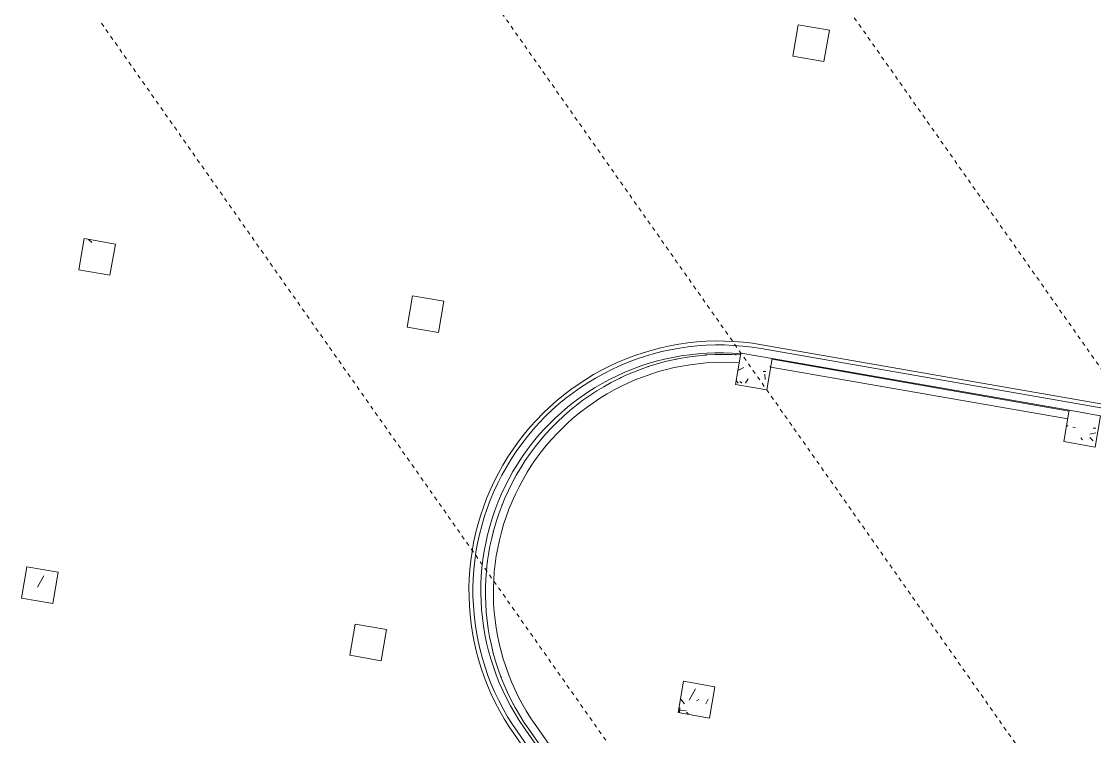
# Model space of a CAD drawing. Extents: x 274235 to 276654, y 142848 to 144425.
# Drawn here: x 275861.88 to 275888.92, y 143130.3 to 143148.33 of the extents above; entities that cross this region are included whole.
import ezdxf

# ---------------------------------------------------------------- set-up
doc = ezdxf.new("R2010")
doc.units = 0
doc.header["$LTSCALE"] = 1.5
doc.linetypes.add('ACM-G-CENTER', pattern=[50.800000000000004, 31.75, -6.350000000000001, 6.350000000000001, -6.350000000000001])
doc.linetypes.add('ACM-G-HIDDEN2', pattern=[4.762500000000001, 3.175000000000001, -1.5875])
doc.layers.get('0').update_dxf_attribs({"linetype": 'CONTINUOUS', "lineweight": 0})
for name, color, linetype, lineweight in [('_ACM-A-DETL', 7, 'CONTINUOUS', 5), ('_ACM-A-GRID', 3, 'CONTINUOUS', 5), ('_ACM-A-WALL-FULL', 6, 'CONTINUOUS', 13), ('_ACM-S-STRU-CLOS', 5, 'CONTINUOUS', 5)]:
    doc.layers.add(name, color=color, linetype=linetype, lineweight=lineweight)

# ---------------------------------------------------------------- blocks, each defined once
blk = doc.blocks.new('M_Concrete-Rectangular-Column - 800 x 800mm-V769-B1_Working')
at = {"layer": '_ACM-S-STRU-CLOS'}
h = blk.add_hatch(dxfattribs=at)
h.set_pattern_fill('FP_481', color=256, style=0, pattern_type=2)
h.set_pattern_definition([(49.99999999999999, (-613804.125, -671604.566), (3643.681986006824, -318.7812880006761), [381, -4191]), (355, (-613804.125, -671604.566), (-704.8562580461121, 3821.135846227694), [304.8, -3352.8]), (100.451, (-613500.485, -671631.1309999999), (2938.852362929117, 3502.332152374178), [323.8, -3561.801]), (46.184, (-613804.125, -670588.566), (5421.581227536012, -840.8562200555507), [571.5, -6286.5]), (96.636, (-613352.326, -670658.636), (4748.051319755933, 4948.551449789822), [485.7, -5342.701999999999]), (351.184, (-613804.125, -670588.566), (4748.100788072627, 4948.506072045693), [457.2, -5029.2]), (21, (-613296.125, -670842.566), (3032.287836333134, -2045.304476687058), [381, -4191]), (326, (-613296.125, -670842.566), (1236.042244531653, 3683.761809559103), [304.8, -3352.8]), (71.45100000000001, (-613043.434, -671013.0079999999), (4268.342513760047, 1638.424823382678), [323.8, -3561.801]), (37.50000000000001, (-613804.125, -671604.566), (61.77206501183639, 1691.100777463062), [167.64, -3144.52, 167.64, -6601.46]), (37.50000000000001, (-613804.125, -671604.566), (61.77206501183639, 1691.100777463062), [-3479.8, -3235.96, 167.64, -3197.86]), (7.499999999999999, (-613804.125, -671604.566), (1336.393250206115, 2003.61149636239), [167.64, -1772.92, 167.64, -4351.02]), (7.499999999999999, (-613804.125, -671604.566), (1336.393250206115, 2003.61149636239), [-2108.2, -3068.32, 167.64, -1115.06]), (327.5, (-614936.965, -671604.566), (2711.817807077548, -114.578640950727), [167.64, -1102.36, -9220.2]), (327.5, (-614936.965, -671604.566), (2711.817807077548, -114.578640950727), [-1270, 167.64, -3794.76, -5257.8]), (327.5, (-614936.965, -671604.566), (2711.817807077548, -114.578640950727), [-5232.4, 167.64, -5090.16]), (317.5, (-615444.965, -671604.566), (2962.585592803855, 508.5334453662156), [167.64, -1483.36, 167.64, -6197.6]), (317.5, (-615444.965, -671604.566), (2962.585592803855, 508.5334453662156), [-1818.64, -2463.8, 167.64, -3566.16])])
h.paths.add_polyline_path([(-399.9999999993026, -399.9999999993893), (400.0000000006887, -399.9999999993893), (400.0000000006887, 400.0000000006021), (-399.9999999993026, 400.0000000006021)])
at = {"layer": '_ACM-A-DETL', "color": 250}
for p, q in [((400.0000000000002, 400.0000000000002), (-399.9999999999999, 400.0000000000002)), ((-399.9999999999999, 400.0000000000002), (-399.9999999999999, -399.9999999999999)), ((400.0000000000002, -399.9999999999999), (400.0000000000002, 400.0000000000002)), ((-399.9999999999999, -399.9999999999999), (400.0000000000002, -399.9999999999999))]:
    blk.add_line(p, q, dxfattribs=at)
blk = doc.blocks.new('M_Concrete-Rectangular-Column - 800 x 800mm-V770-B1_Working')
at = {"layer": '_ACM-S-STRU-CLOS'}
h = blk.add_hatch(dxfattribs=at)
h.set_pattern_fill('FP_482', color=256, style=0, pattern_type=2)
h.set_pattern_definition([(49.99999999999999, (-622204.125, -671604.566), (3643.681986006824, -318.7812880006761), [381, -4191]), (355, (-622204.125, -671604.566), (-704.8562580461121, 3821.135846227694), [304.8, -3352.8]), (100.451, (-621900.485, -671631.1309999999), (2938.852362929117, 3502.332152374178), [323.8, -3561.801]), (46.184, (-622204.125, -670588.566), (5421.581227536012, -840.8562200555507), [571.5, -6286.5]), (96.636, (-621752.326, -670658.636), (4748.051319755933, 4948.551449789822), [485.7, -5342.701999999999]), (351.184, (-622204.125, -670588.566), (4748.100788072627, 4948.506072045693), [457.2, -5029.2]), (21, (-621696.125, -670842.566), (3032.287836333134, -2045.304476687058), [381, -4191]), (326, (-621696.125, -670842.566), (1236.042244531653, 3683.761809559103), [304.8, -3352.8]), (71.45100000000001, (-621443.434, -671013.0079999999), (4268.342513760047, 1638.424823382678), [323.8, -3561.801]), (37.50000000000001, (-622204.125, -671604.566), (61.77206501183639, 1691.100777463062), [167.64, -3144.52, 167.64, -6601.46]), (37.50000000000001, (-622204.125, -671604.566), (61.77206501183639, 1691.100777463062), [-3479.8, -3235.96, 167.64, -3197.86]), (7.499999999999999, (-622204.125, -671604.566), (1336.393250206115, 2003.61149636239), [167.64, -1772.92, 167.64, -4351.02]), (7.499999999999999, (-622204.125, -671604.566), (1336.393250206115, 2003.61149636239), [-2108.2, -3068.32, 167.64, -1115.06]), (327.5, (-623336.965, -671604.566), (2711.817807077548, -114.578640950727), [167.64, -1102.36, -9220.2]), (327.5, (-623336.965, -671604.566), (2711.817807077548, -114.578640950727), [-1270, 167.64, -3794.76, -5257.8]), (327.5, (-623336.965, -671604.566), (2711.817807077548, -114.578640950727), [-5232.4, 167.64, -5090.16]), (317.5, (-623844.965, -671604.566), (2962.585592803855, 508.5334453662156), [167.64, -1483.36, 167.64, -6197.6]), (317.5, (-623844.965, -671604.566), (2962.585592803855, 508.5334453662156), [-1818.64, -2463.8, 167.64, -3566.16])])
h.paths.add_polyline_path([(400.0000000006194, -399.9999999993893), (400.0000000006194, 400.0000000006021), (-399.9999999993719, 400.0000000006021), (-399.9999999993719, -399.9999999993893)])
at = {"layer": '_ACM-A-DETL', "color": 250}
for p, q in [((400.0000000000002, 400.0000000000002), (-399.9999999999999, 400.0000000000002)), ((-399.9999999999999, 400.0000000000002), (-399.9999999999999, -399.9999999999999)), ((400.0000000000002, -399.9999999999999), (400.0000000000002, 400.0000000000002)), ((-399.9999999999999, -399.9999999999999), (400.0000000000002, -399.9999999999999))]:
    blk.add_line(p, q, dxfattribs=at)
blk = doc.blocks.new('M_Concrete-Rectangular-Column - 800 x 800mm-V774-B1_Working')
at = {"layer": '_ACM-S-STRU-CLOS'}
h = blk.add_hatch(dxfattribs=at)
h.set_pattern_fill('FP_485', color=256, style=0, pattern_type=2)
h.set_pattern_definition([(49.99999999999999, (-613804.125, -663204.566), (3643.681986006824, -318.7812880006761), [381, -4191]), (355, (-613804.125, -663204.566), (-704.8562580461121, 3821.135846227694), [304.8, -3352.8]), (100.451, (-613500.485, -663231.131), (2938.852362929117, 3502.332152374178), [323.8, -3561.801]), (46.184, (-613804.125, -662188.566), (5421.581227536012, -840.8562200555507), [571.5, -6286.5]), (96.636, (-613352.326, -662258.636), (4748.051319755933, 4948.551449789822), [485.7, -5342.701999999999]), (351.184, (-613804.125, -662188.566), (4748.100788072627, 4948.506072045693), [457.2, -5029.2]), (21, (-613296.125, -662442.566), (3032.287836333134, -2045.304476687058), [381, -4191]), (326, (-613296.125, -662442.566), (1236.042244531653, 3683.761809559103), [304.8, -3352.8]), (71.45100000000001, (-613043.434, -662613.0079999999), (4268.342513760047, 1638.424823382678), [323.8, -3561.801]), (37.50000000000001, (-613804.125, -663204.566), (61.77206501183639, 1691.100777463062), [167.64, -3144.52, 167.64, -6601.46]), (37.50000000000001, (-613804.125, -663204.566), (61.77206501183639, 1691.100777463062), [-3479.8, -3235.96, 167.64, -3197.86]), (7.499999999999999, (-613804.125, -663204.566), (1336.393250206115, 2003.61149636239), [167.64, -1772.92, 167.64, -4351.02]), (7.499999999999999, (-613804.125, -663204.566), (1336.393250206115, 2003.61149636239), [-2108.2, -3068.32, 167.64, -1115.06]), (327.5, (-614936.965, -663204.566), (2711.817807077548, -114.578640950727), [167.64, -1102.36, -9220.2]), (327.5, (-614936.965, -663204.566), (2711.817807077548, -114.578640950727), [-1270, 167.64, -3794.76, -5257.8]), (327.5, (-614936.965, -663204.566), (2711.817807077548, -114.578640950727), [-5232.4, 167.64, -5090.16]), (317.5, (-615444.965, -663204.566), (2962.585592803855, 508.5334453662156), [167.64, -1483.36, 167.64, -6197.6]), (317.5, (-615444.965, -663204.566), (2962.585592803855, 508.5334453662156), [-1818.64, -2463.8, 167.64, -3566.16])])
h.paths.add_polyline_path([(-399.9999999993373, -399.99999999932), (400.0000000006541, -399.99999999932), (400.0000000006368, 400.0000000006714), (-399.9999999993547, 400.0000000006714)])
at = {"layer": '_ACM-A-DETL', "color": 250}
for p, q in [((400.0000000000002, 400.0000000000002), (-399.9999999999999, 400.0000000000002)), ((-399.9999999999999, 400.0000000000002), (-399.9999999999999, -399.9999999999999)), ((400.0000000000002, -399.9999999999999), (400.0000000000002, 400.0000000000002)), ((-399.9999999999999, -399.9999999999999), (400.0000000000002, -399.9999999999999))]:
    blk.add_line(p, q, dxfattribs=at)
blk = doc.blocks.new('M_Concrete-Rectangular-Column - 800 x 800mm-V775-B1_Working')
at = {"layer": '_ACM-S-STRU-CLOS'}
h = blk.add_hatch(dxfattribs=at)
h.set_pattern_fill('FP_486', color=256, style=0, pattern_type=2)
h.set_pattern_definition([(49.99999999999999, (-622204.125, -663204.566), (3643.681986006824, -318.7812880006761), [381, -4191]), (355, (-622204.125, -663204.566), (-704.8562580461121, 3821.135846227694), [304.8, -3352.8]), (100.451, (-621900.485, -663231.131), (2938.852362929117, 3502.332152374178), [323.8, -3561.801]), (46.184, (-622204.125, -662188.566), (5421.581227536012, -840.8562200555507), [571.5, -6286.5]), (96.636, (-621752.326, -662258.636), (4748.051319755933, 4948.551449789822), [485.7, -5342.701999999999]), (351.184, (-622204.125, -662188.566), (4748.100788072627, 4948.506072045693), [457.2, -5029.2]), (21, (-621696.125, -662442.566), (3032.287836333134, -2045.304476687058), [381, -4191]), (326, (-621696.125, -662442.566), (1236.042244531653, 3683.761809559103), [304.8, -3352.8]), (71.45100000000001, (-621443.434, -662613.0079999999), (4268.342513760047, 1638.424823382678), [323.8, -3561.801]), (37.50000000000001, (-622204.125, -663204.566), (61.77206501183639, 1691.100777463062), [167.64, -3144.52, 167.64, -6601.46]), (37.50000000000001, (-622204.125, -663204.566), (61.77206501183639, 1691.100777463062), [-3479.8, -3235.96, 167.64, -3197.86]), (7.499999999999999, (-622204.125, -663204.566), (1336.393250206115, 2003.61149636239), [167.64, -1772.92, 167.64, -4351.02]), (7.499999999999999, (-622204.125, -663204.566), (1336.393250206115, 2003.61149636239), [-2108.2, -3068.32, 167.64, -1115.06]), (327.5, (-623336.965, -663204.566), (2711.817807077548, -114.578640950727), [167.64, -1102.36, -9220.2]), (327.5, (-623336.965, -663204.566), (2711.817807077548, -114.578640950727), [-1270, 167.64, -3794.76, -5257.8]), (327.5, (-623336.965, -663204.566), (2711.817807077548, -114.578640950727), [-5232.4, 167.64, -5090.16]), (317.5, (-623844.965, -663204.566), (2962.585592803855, 508.5334453662156), [167.64, -1483.36, 167.64, -6197.6]), (317.5, (-623844.965, -663204.566), (2962.585592803855, 508.5334453662156), [-1818.64, -2463.8, 167.64, -3566.16])])
h.paths.add_polyline_path([(400.0000000005847, -399.99999999932), (400.0000000005675, 400.0000000006714), (-399.9999999994239, 400.0000000006714), (-399.9999999994066, -399.99999999932)])
at = {"layer": '_ACM-A-DETL', "color": 250}
for p, q in [((400.0000000000002, 400.0000000000002), (-399.9999999999999, 400.0000000000002)), ((-399.9999999999999, 400.0000000000002), (-399.9999999999999, -399.9999999999999)), ((400.0000000000002, -399.9999999999999), (400.0000000000002, 400.0000000000002)), ((-399.9999999999999, -399.9999999999999), (400.0000000000002, -399.9999999999999))]:
    blk.add_line(p, q, dxfattribs=at)
blk = doc.blocks.new('M_Concrete-Rectangular-Column - 800 x 800mm-V871-B1_Working')
at = {"layer": '_ACM-A-DETL', "color": 250}
for p, q in [((400.0000000000002, 400.0000000000002), (-399.9999999999999, 400.0000000000002)), ((-399.9999999999999, 400.0000000000002), (-399.9999999999999, -399.9999999999999)), ((400.0000000000002, -399.9999999999999), (400.0000000000002, 400.0000000000002)), ((-399.9999999999999, -399.9999999999999), (400.0000000000002, -399.9999999999999))]:
    blk.add_line(p, q, dxfattribs=at)
blk = doc.blocks.new('M_Concrete-Rectangular-Column - 800 x 800mm-V1049-B1_Working')
at = {"layer": '_ACM-A-DETL', "color": 250}
for p, q in [((400.0000000000002, 400.0000000000002), (-399.9999999999999, 400.0000000000002)), ((-399.9999999999999, 400.0000000000002), (-399.9999999999999, -399.9999999999999)), ((400.0000000000002, -399.9999999999999), (400.0000000000002, 400.0000000000002)), ((-399.9999999999999, -399.9999999999999), (400.0000000000002, -399.9999999999999))]:
    blk.add_line(p, q, dxfattribs=at)
blk = doc.blocks.new('M_Concrete-Rectangular-Column - 800 x 800mm-V1050-B1_Working')
at = {"layer": '_ACM-S-STRU-CLOS'}
h = blk.add_hatch(dxfattribs=at)
h.set_pattern_fill('FP_656', color=256, style=0, pattern_type=2)
h.set_pattern_definition([(49.99999999999999, (-630604.125, -671604.566), (3643.681986006824, -318.7812880006761), [381, -4191]), (355, (-630604.125, -671604.566), (-704.8562580461121, 3821.135846227694), [304.8, -3352.8]), (100.451, (-630300.485, -671631.1309999999), (2938.852362929117, 3502.332152374178), [323.8, -3561.801]), (46.184, (-630604.125, -670588.566), (5421.581919880712, -840.8554984886337), [571.5, -6286.5]), (96.636, (-630152.326, -670658.636), (4748.051319755933, 4948.551449789822), [485.7, -5342.701999999999]), (351.184, (-630604.125, -670588.566), (4748.100788072627, 4948.506072045693), [457.2, -5029.2]), (21, (-630096.125, -670842.566), (3032.287836333134, -2045.304476687058), [381, -4191]), (326, (-630096.125, -670842.566), (1236.042244531653, 3683.761809559103), [304.8, -3352.8]), (71.45100000000001, (-629843.434, -671013.0079999999), (4268.342513760047, 1638.424823382678), [323.8, -3561.801]), (37.50000000000001, (-630604.125, -671604.566), (61.77206501183639, 1691.100777463062), [167.64, -3144.52, 167.64, -6601.46]), (37.50000000000001, (-630604.125, -671604.566), (61.77206501183639, 1691.100777463062), [-3479.8, -3235.96, 167.64, -3197.86]), (7.499999999999999, (-630604.125, -671604.566), (1336.393250206115, 2003.61149636239), [167.64, -1772.92, 167.64, -4351.02]), (7.499999999999999, (-630604.125, -671604.566), (1336.393250206115, 2003.61149636239), [-2108.2, -3068.32, 167.64, -1115.06]), (327.5, (-631736.965, -671604.566), (2711.817807077548, -114.578640950727), [167.64, -1102.36, -9220.2]), (327.5, (-631736.965, -671604.566), (2711.817807077548, -114.578640950727), [-1270, 167.64, -3794.76, -5257.8]), (327.5, (-631736.965, -671604.566), (2711.817807077548, -114.578640950727), [-5232.4, 167.64, -5090.16]), (317.5, (-632244.965, -671604.566), (2962.585592803855, 508.5334453662156), [167.64, -1483.36, 167.64, -6197.6]), (317.5, (-632244.965, -671604.566), (2962.585592803855, 508.5334453662156), [-1818.64, -2463.8, 167.64, -3566.16])])
h.paths.add_polyline_path([(400.0000000006541, -399.99999999932), (400.0000000006541, 400.0000000006714), (-399.9999999993547, 400.0000000006714), (-399.9999999993547, -399.99999999932)])
at = {"layer": '_ACM-A-DETL', "color": 250}
for p, q in [((400.0000000000002, 400.0000000000002), (-399.9999999999999, 400.0000000000002)), ((-399.9999999999999, 400.0000000000002), (-399.9999999999999, -399.9999999999999)), ((400.0000000000002, -399.9999999999999), (400.0000000000002, 400.0000000000002)), ((-399.9999999999999, -399.9999999999999), (400.0000000000002, -399.9999999999999))]:
    blk.add_line(p, q, dxfattribs=at)
blk = doc.blocks.new('M_Concrete-Rectangular-Column - 800 x 800mm-V1058-B1_Working')
at = {"layer": '_ACM-S-STRU-CLOS'}
h = blk.add_hatch(dxfattribs=at)
h.set_pattern_fill('FP_662', color=256, style=0, pattern_type=2)
h.set_pattern_definition([(49.99999999999999, (-630604.125, -663204.566), (3643.681986006824, -318.7812880006761), [381, -4191]), (355, (-630604.125, -663204.566), (-704.8562580461121, 3821.135846227694), [304.8, -3352.8]), (100.451, (-630300.485, -663231.131), (2938.852362929117, 3502.332152374178), [323.8, -3561.801]), (46.184, (-630604.125, -662188.566), (5421.581919880712, -840.8554984886337), [571.5, -6286.5]), (96.636, (-630152.326, -662258.636), (4748.051319755933, 4948.551449789822), [485.7, -5342.701999999999]), (351.184, (-630604.125, -662188.566), (4748.100788072627, 4948.506072045693), [457.2, -5029.2]), (21, (-630096.125, -662442.566), (3032.287836333134, -2045.304476687058), [381, -4191]), (326, (-630096.125, -662442.566), (1236.042244531653, 3683.761809559103), [304.8, -3352.8]), (71.45100000000001, (-629843.434, -662613.0079999999), (4268.342513760047, 1638.424823382678), [323.8, -3561.801]), (37.50000000000001, (-630604.125, -663204.566), (61.77206501183639, 1691.100777463062), [167.64, -3144.52, 167.64, -6601.46]), (37.50000000000001, (-630604.125, -663204.566), (61.77206501183639, 1691.100777463062), [-3479.8, -3235.96, 167.64, -3197.86]), (7.499999999999999, (-630604.125, -663204.566), (1336.393250206115, 2003.61149636239), [167.64, -1772.92, 167.64, -4351.02]), (7.499999999999999, (-630604.125, -663204.566), (1336.393250206115, 2003.61149636239), [-2108.2, -3068.32, 167.64, -1115.06]), (327.5, (-631736.965, -663204.566), (2711.817807077548, -114.578640950727), [167.64, -1102.36, -9220.2]), (327.5, (-631736.965, -663204.566), (2711.817807077548, -114.578640950727), [-1270, 167.64, -3794.76, -5257.8]), (327.5, (-631736.965, -663204.566), (2711.817807077548, -114.578640950727), [-5232.4, 167.64, -5090.16]), (317.5, (-632244.965, -663204.566), (2962.585592803855, 508.5334453662156), [167.64, -1483.36, 167.64, -6197.6]), (317.5, (-632244.965, -663204.566), (2962.585592803855, 508.5334453662156), [-1818.64, -2463.8, 167.64, -3566.16])])
h.paths.add_polyline_path([(400.0000000006887, -399.9999999992853), (400.0000000006714, 400.0000000007061), (-399.9999999993373, 400.0000000007061), (-399.99999999932, -399.9999999992853)])
at = {"layer": '_ACM-A-DETL', "color": 250}
for p, q in [((400.0000000000002, 400.0000000000002), (-399.9999999999999, 400.0000000000002)), ((-399.9999999999999, 400.0000000000002), (-399.9999999999999, -399.9999999999999)), ((400.0000000000002, -399.9999999999999), (400.0000000000002, 400.0000000000002)), ((-399.9999999999999, -399.9999999999999), (400.0000000000002, -399.9999999999999))]:
    blk.add_line(p, q, dxfattribs=at)
blk = doc.blocks.new('BASEMENT20250512')
at = {"layer": '_ACM-A-DETL', "color": 250, "linetype": 'ACM-G-HIDDEN2'}
for p, q in [((627953.6024176481, 671263.4632785635), (627960.0820125192, 671266.9647200314)), ((625060.8277652153, 664267.5457629442), (625058.7218927239, 664274.6034214207))]:
    blk.add_line(p, q, dxfattribs=at)
for radius, start, end in [(6000.000000000088, 103.9782033716774, 104.4519482584376), (6000.000000000098, 96.88259808408773, 97.26229361329125), (6000.000000000185, 111.1854580112061, 111.5159465547239), (6000.000000000145, 125.2892197042489, 125.7072143767508), (6000.000000000108, 132.4126681101725, 132.8772590548188), (6000.000000000174, 139.6357795560303, 139.9051720155703), (6000.000000000178, 146.7164320394619, 146.9115583865477), (6000.000000000312, 153.7028881006991, 154.1490073297784), (6000.000000000277, 160.8509928581719, 161.2971120872471), (6000.000000000111, 168.0884418013885, 168.2835681485117), (6000.000000000198, 175.0948281724166, 175.3642206318887), (6000.000000000293, 182.1227411331182, 182.5873320777742), (6000.00000000018, 189.2927858112012, 189.7107804836911), (6000.00000000022, 203.4840536332315, 203.8145421767273), (6000.000000000209, 210.5480519295169, 211.0217968162701), (6000.000000000194, 217.7377065746548, 218.1174021038489)]:
    blk.add_arc((630809.2867847332, 665986.6207761206), radius, start, end, dxfattribs=at)
at = {"layer": '_ACM-A-WALL-FULL', "lineweight": 9}
for p, q in [((638604.124731695, 671986.6207894245), (631004.1247614728, 671986.6207764425)), ((631004.1247614728, 671786.6207764425), (638604.124731695, 671786.6207894246)), ((635817.3293357753, 652776.1395922169), (626708.0674604292, 661885.4014389215)), ((626566.6461044142, 661743.9800824618), (659906.0606241095, 628404.5656675935))]:
    blk.add_line(p, q, dxfattribs=at)
for radius, start, end in [(6000.00000000024, 95.78985627316605, 225.0000000900731), (5800.000000000217, 95.99037358444032, 225.000000090075)]:
    blk.add_arc((630809.2867847332, 665986.6207761206), radius, start, end, dxfattribs=at)
at = {"layer": '_ACM-S-STRU-CLOS'}
for name, p in [('M_Concrete-Rectangular-Column - 800 x 800mm-V871-B1_Working', (630604.1247614729, 680004.5655484821)), ('M_Concrete-Rectangular-Column - 800 x 800mm-V769-B1_Working', (613804.1248210288, 671604.5655782605)), ('M_Concrete-Rectangular-Column - 800 x 800mm-V770-B1_Working', (622204.1247912508, 671604.5655782605)), ('M_Concrete-Rectangular-Column - 800 x 800mm-V1050-B1_Working', (630604.1247614729, 671604.5655782601)), ('M_Concrete-Rectangular-Column - 800 x 800mm-V1049-B1_Working', (639004.1247316952, 671604.5655782601)), ('M_Concrete-Rectangular-Column - 800 x 800mm-V774-B1_Working', (613804.1248210288, 663204.5656080383)), ('M_Concrete-Rectangular-Column - 800 x 800mm-V775-B1_Working', (622204.1247912508, 663204.5656080383)), ('M_Concrete-Rectangular-Column - 800 x 800mm-V1058-B1_Working', (630604.1247614729, 663204.5656080381))]:
    blk.add_blockref(name, p, dxfattribs=at)
blk = doc.blocks.new('M_Concrete-Rectangular-Column - 800 x 800mm-V9-F5_Working')
at = {"layer": '_ACM-S-STRU-CLOS'}
h = blk.add_hatch(dxfattribs=at)
h.set_pattern_fill('FP_14', color=256, style=0, pattern_type=2)
h.set_pattern_definition([(49.99999999999999, (-639004.125, -671604.566), (1457.47235942743, -127.5124112941153), [152.4, -1676.4]), (355, (-639004.125, -671604.566), (-281.9423214106538, 1528.454121820989), [121.92, -1341.12]), (100.451, (-638882.669, -671615.192), (1175.54117813264, 1400.932700546505), [129.52, -1424.721]), (46.184, (-639004.125, -671198.166), (2168.632479325518, -336.3419224575734), [228.6, -2514.6]), (96.636, (-638823.405, -671226.194), (1899.220703450187, 1979.420801688256), [194.28, -2137.081]), (351.184, (-639004.125, -671198.166), (1899.240117591927, 1979.402459470636), [182.88, -2011.68]), (21, (-638800.925, -671299.766), (1212.914804469988, -818.1214889162425), [152.4, -1676.4]), (326, (-638800.925, -671299.766), (494.4169517815951, 1473.504446177546), [121.92, -1341.12]), (71.45100000000001, (-638699.8489999999, -671367.942), (1707.337131491297, 655.3696761195706), [129.52, -1424.721]), (37.50000000000001, (-639004.125, -671604.566), (24.70938685064226, 676.4402371484604), [67.056, -1257.808, 67.056, -2640.584]), (37.50000000000001, (-639004.125, -671604.566), (24.70938685064226, 676.4402371484604), [-1391.92, -1294.384, 67.056, -1279.144]), (7.499999999999999, (-639004.125, -671604.566), (534.5577488708675, 801.4442541774883), [67.056, -709.168, 67.056, -1740.408]), (7.499999999999999, (-639004.125, -671604.566), (534.5577488708675, 801.4442541774883), [-843.28, -1227.328, 67.056, -446.024]), (327.5, (-639457.261, -671604.566), (1084.727506429152, -45.83122648363428), [67.056, -440.944, 67.056, -3621.024]), (327.5, (-639457.261, -671604.566), (1084.727506429152, -45.83122648363428), [-575.056, -1517.904, 67.056, -2036.064]), (317.5, (-639660.461, -671604.566), (1185.034654813092, 203.4135379393795), [67.056, -593.344, 67.056, -2479.04]), (317.5, (-639660.461, -671604.566), (1185.034654813092, 203.4135379393795), [-727.456, -985.52, 67.056, -1426.464])])
h.paths.add_polyline_path([(400.0000000007927, -399.9999999991814), (400.0000000007927, 400.00000000081), (-399.999999999216, 400.0000000008446), (-399.999999999216, -399.9999999991467)])
at = {"layer": '_ACM-A-DETL'}
for p, q in [((400.0000000000002, 400.0000000000002), (-399.9999999999999, 400.0000000000002)), ((-399.9999999999999, 400.0000000000002), (-399.9999999999999, -399.9999999999999)), ((400.0000000000002, -399.9999999999999), (400.0000000000002, 400.0000000000002)), ((-399.9999999999999, -399.9999999999999), (400.0000000000002, -399.9999999999999))]:
    blk.add_line(p, q, dxfattribs=at)
blk = doc.blocks.new('M_Concrete-Rectangular-Column - 800 x 800mm-V10-F5_Working')
at = {"layer": '_ACM-S-STRU-CLOS'}
h = blk.add_hatch(dxfattribs=at)
h.set_pattern_fill('FP_15', color=256, style=0, pattern_type=2)
h.set_pattern_definition([(49.99999999999999, (-630604.125, -671604.566), (1457.47235942743, -127.5124112941153), [152.4, -1676.4]), (355, (-630604.125, -671604.566), (-281.9423214106538, 1528.454121820989), [121.92, -1341.12]), (100.451, (-630482.669, -671615.192), (1175.54117813264, 1400.932700546505), [129.52, -1424.721]), (46.184, (-630604.125, -671198.166), (2168.632479325518, -336.3419224575734), [228.6, -2514.6]), (96.636, (-630423.405, -671226.194), (1899.220703450187, 1979.420801688256), [194.28, -2137.081]), (351.184, (-630604.125, -671198.166), (1899.240117591927, 1979.402459470636), [182.88, -2011.68]), (21, (-630400.925, -671299.766), (1212.914804469988, -818.1214889162425), [152.4, -1676.4]), (326, (-630400.925, -671299.766), (494.4169517815951, 1473.504446177546), [121.92, -1341.12]), (71.45100000000001, (-630299.8489999999, -671367.942), (1707.337131491297, 655.3696761195706), [129.52, -1424.721]), (37.50000000000001, (-630604.125, -671604.566), (24.70938685064226, 676.4402371484604), [67.056, -1257.808, 67.056, -2640.584]), (37.50000000000001, (-630604.125, -671604.566), (24.70938685064226, 676.4402371484604), [-1391.92, -1294.384, 67.056, -1279.144]), (7.499999999999999, (-630604.125, -671604.566), (534.5577488708675, 801.4442541774883), [67.056, -709.168, 67.056, -1740.408]), (7.499999999999999, (-630604.125, -671604.566), (534.5577488708675, 801.4442541774883), [-843.28, -1227.328, 67.056, -446.024]), (327.5, (-631057.261, -671604.566), (1084.727506429152, -45.83122648363428), [67.056, -440.944, 67.056, -3621.024]), (327.5, (-631057.261, -671604.566), (1084.727506429152, -45.83122648363428), [-575.056, -1517.904, 67.056, -2036.064]), (317.5, (-631260.461, -671604.566), (1185.034654813092, 203.4135379393795), [67.056, -593.344, 67.056, -2479.04]), (317.5, (-631260.461, -671604.566), (1185.034654813092, 203.4135379393795), [-727.456, -985.52, 67.056, -1426.464])])
h.paths.add_polyline_path([(400.0000000007234, -399.999999999216), (400.0000000007234, 400.0000000007753), (-399.999999999268, 400.00000000081), (-399.999999999268, -399.9999999991814)])
at = {"layer": '_ACM-A-DETL'}
for p, q in [((400.0000000000002, 400.0000000000002), (-399.9999999999999, 400.0000000000002)), ((-399.9999999999999, 400.0000000000002), (-399.9999999999999, -399.9999999999999)), ((400.0000000000002, -399.9999999999999), (400.0000000000002, 400.0000000000002)), ((-399.9999999999999, -399.9999999999999), (400.0000000000002, -399.9999999999999))]:
    blk.add_line(p, q, dxfattribs=at)
blk = doc.blocks.new('M_Concrete-Rectangular-Column - 800 x 800mm-V18-F5_Working')
at = {"layer": '_ACM-S-STRU-CLOS'}
h = blk.add_hatch(dxfattribs=at)
h.set_pattern_fill('FP_23', color=256, style=0, pattern_type=2)
h.set_pattern_definition([(49.99999999999999, (-630604.125, -663204.566), (1457.47235942743, -127.5124112941153), [152.4, -1676.4]), (355, (-630604.125, -663204.566), (-281.9423214106538, 1528.454121820989), [121.92, -1341.12]), (100.451, (-630482.669, -663215.192), (1175.54117813264, 1400.932700546505), [129.52, -1424.721]), (46.184, (-630604.125, -662798.166), (2168.632479325518, -336.3419224575734), [228.6, -2514.6]), (96.636, (-630423.405, -662826.194), (1899.220703450187, 1979.420801688256), [194.28, -2137.081]), (351.184, (-630604.125, -662798.166), (1899.240117591927, 1979.402459470636), [182.88, -2011.68]), (21, (-630400.925, -662899.7660000001), (1212.914804469988, -818.1214889162425), [152.4, -1676.4]), (326, (-630400.925, -662899.7660000001), (494.4169517815951, 1473.504446177546), [121.92, -1341.12]), (71.45100000000001, (-630299.8489999999, -662967.942), (1707.337131491297, 655.3696761195706), [129.52, -1424.721]), (37.50000000000001, (-630604.125, -663204.566), (24.70938685064226, 676.4402371484604), [67.056, -1257.808, 67.056, -2640.584]), (37.50000000000001, (-630604.125, -663204.566), (24.70938685064226, 676.4402371484604), [-1391.92, -1294.384, 67.056, -1279.144]), (7.499999999999999, (-630604.125, -663204.566), (534.5577488708675, 801.4442541774883), [67.056, -709.168, 67.056, -1740.408]), (7.499999999999999, (-630604.125, -663204.566), (534.5577488708675, 801.4442541774883), [-843.28, -1227.328, 67.056, -446.024]), (327.5, (-631057.261, -663204.566), (1084.727506429152, -45.83122648363428), [67.056, -440.944, 67.056, -3621.024]), (327.5, (-631057.261, -663204.566), (1084.727506429152, -45.83122648363428), [-575.056, -1517.904, 67.056, -2036.064]), (317.5, (-631260.461, -663204.566), (1185.034654813092, 203.4135379393795), [67.056, -593.344, 67.056, -2479.04]), (317.5, (-631260.461, -663204.566), (1185.034654813092, 203.4135379393795), [-727.456, -985.52, 67.056, -1426.464])])
h.paths.add_polyline_path([(400.0000000007407, -399.9999999992853), (400.0000000007407, 400.0000000007407), (-399.9999999992507, 400.0000000007753), (-399.9999999992507, -399.9999999992507)])
at = {"layer": '_ACM-A-DETL'}
for p, q in [((400.0000000000002, 400.0000000000002), (-399.9999999999999, 400.0000000000002)), ((-399.9999999999999, 400.0000000000002), (-399.9999999999999, -399.9999999999999)), ((400.0000000000002, -399.9999999999999), (400.0000000000002, 400.0000000000002)), ((-399.9999999999999, -399.9999999999999), (400.0000000000002, -399.9999999999999))]:
    blk.add_line(p, q, dxfattribs=at)
blk = doc.blocks.new('5f0512')
at = {"layer": '_ACM-A-GRID', "linetype": 'ACM-G-CENTER'}
for p, q in [((-376274.424225076, -41943.23660716298), (-311051.5573572834, -107166.1034749678)), ((-381365.5930496191, -47034.40543170681), (-316142.7261818273, -112257.2722995107)), ((-387305.2900115867, -52974.10239367338), (-322082.4231437949, -118196.9692614774))]:
    blk.add_line(p, q, dxfattribs=at)
at = {"layer": '_ACM-A-WALL-FULL', "lineweight": 18}
for p, q in [((-341847.8125767086, -58099.99979155371), (-369515.4316011526, -58099.99979155371)), ((-369199.998689774, -58399.99979155371), (-361599.9987195517, -58399.99979155371)), ((-345594.1113012515, -96806.6013771398), (-373758.072281602, -68642.64048534282)), ((-373970.2043156244, -68854.77252003236), (-345806.2433352739, -97018.73341182922))]:
    blk.add_line(p, q, dxfattribs=at)
at = {"layer": '_ACM-A-WALL-FULL'}
for p, q in [((-369515.4316011526, -58199.99979155371), (-341847.8125767086, -58199.99979155371)), ((-373899.4936376169, -68784.06184180244), (-345735.5326572664, -96948.0227335993))]:
    blk.add_line(p, q, dxfattribs=at)
at = {"layer": '_ACM-A-WALL-FULL', "lineweight": 18}
for radius, start in [(6300, 90), (5999.999999999984, 94.63303988693666)]:
    blk.add_arc((-369515.4316011526, -64399.99979155371), radius, start, 225.0000000943296, dxfattribs=at)
at = {"layer": '_ACM-A-WALL-FULL'}
blk.add_arc((-369515.4316011526, -64399.99979155371), 6200, 90, 225.0000000943296, dxfattribs=at)
at = {"layer": '_ACM-S-STRU-CLOS'}
for name, p in [('M_Concrete-Rectangular-Column - 800 x 800mm-V10-F5_Working', (-369599.9986897738, -58799.99979155394)), ('M_Concrete-Rectangular-Column - 800 x 800mm-V9-F5_Working', (-361199.9987195516, -58799.99979155394)), ('M_Concrete-Rectangular-Column - 800 x 800mm-V18-F5_Working', (-369599.9986897738, -67199.99976177595))]:
    blk.add_blockref(name, p, dxfattribs=at)

msp = doc.modelspace()

# ---------------------------------------------------------------- block references
at = {"xscale": 0.0009999999999999994, "yscale": 0.001, "zscale": 0.001, "rotation": 350.1075696352769}
msp.add_blockref('BASEMENT20250512', (275143.7222229671, 142586.2208173259), dxfattribs=at)

# ---------------------------------------------------------------- next in the draw order: block references
msp.add_blockref('5f0512', (276254.5380815538, 143133.931731411), dxfattribs=at)

doc.saveas('drawing.dxf')
